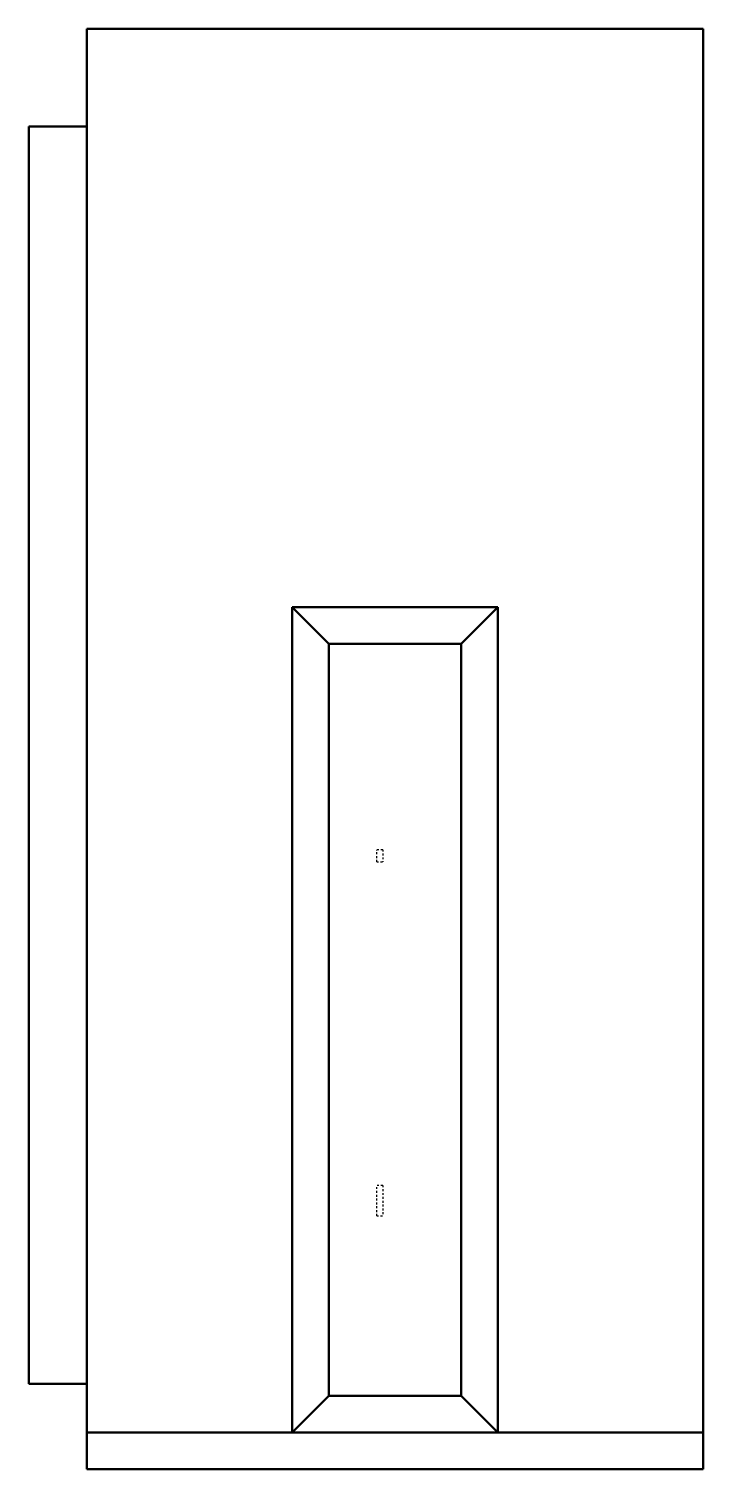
# Model space of a CAD drawing. Header units: millimetres. Extents: x -191 to 160, y 0 to 749.
import ezdxf

# ---------------------------------------------------------------- set-up
doc = ezdxf.new("R2010")
doc.units = ezdxf.units.MM
doc.linetypes.add('Dashed', pattern=[2, 1, -1])
doc.layers.add('AM_0', color=7, linetype='Continuous', lineweight=50)
doc.layers.add('AM_9', color=6, linetype='Dashed', lineweight=25)

# ---------------------------------------------------------------- blocks, each defined once
blk = doc.blocks.new('1_RKF24BVJU9_PART5_0_in_RKF24BVJU9_2')
at = {"layer": 'AM_0'}
for p, q in [((-160.3375, 0), (-160.3375, 19.05)), ((160.3375, 19.05), (160.3375, 0)), ((-160.3375, 0), (160.3375, 0))]:
    blk.add_line(p, q, dxfattribs=at)
blk = doc.blocks.new('2_RKF24BVJU9_PART4_0_in_RKF24BVJU9_2')
at = {"layer": 'AM_0'}
for p, q in [((-190.5, 44.45), (-190.5, 698.5)), ((-160.3375, 698.5), (-190.5, 698.5)), ((-190.5, 44.45), (-160.3375, 44.45))]:
    blk.add_line(p, q, dxfattribs=at)
blk = doc.blocks.new('3_RKF24BVJU9_PART3_0_in_RKF24BVJU9_2')
at = {"layer": 'AM_9'}
for p, q in [((-6.35, 322.2625), (-9.525, 322.2625)), ((-9.525, 315.9125), (-9.525, 322.2625)), ((-6.35, 322.2625), (-6.35, 315.9125)), ((-9.525, 315.9125), (-6.35, 315.9125))]:
    blk.add_line(p, q, dxfattribs=at)
blk = doc.blocks.new('4_RKF24BVJU9_PART2_0_in_RKF24BVJU9_2')
at = {"layer": 'AM_9'}
for p, q in [((-6.35, 147.6375), (-9.525, 147.6375)), ((-9.525, 131.7625), (-9.525, 147.6375)), ((-6.35, 147.6375), (-6.35, 131.7625)), ((-9.525, 131.7625), (-6.35, 131.7625))]:
    blk.add_line(p, q, dxfattribs=at)
blk = doc.blocks.new('5_RKF24BVJU9_PART1_0_in_RKF24BVJU9_2')
at = {"layer": 'AM_0'}
for p, q in [((-160.34, 749.3), (160.34, 749.3)), ((160.34, 19.05), (160.34, 749.3)), ((-160.34, 749.3), (-160.34, 19.05)), ((-53.45, 19.05), (-53.45, 448.47)), ((-53.45, 448.47), (53.45, 448.47)), ((-34.4, 429.42), (-53.45, 448.47)), ((53.45, 448.47), (34.4, 429.42)), ((53.45, 448.47), (53.45, 19.05)), ((-34.4, 429.42), (-34.4, 38.1)), ((34.4, 429.42), (-34.4, 429.42)), ((34.4, 38.1), (34.4, 429.42)), ((-53.45, 19.05), (-34.4, 38.1)), ((-34.4, 38.1), (34.4, 38.1)), ((53.45, 19.05), (34.4, 38.1)), ((160.34, 19.05), (-160.34, 19.05))]:
    blk.add_line(p, q, dxfattribs=at)

msp = doc.modelspace()

# ---------------------------------------------------------------- block references
for name in ['5_RKF24BVJU9_PART1_0_in_RKF24BVJU9_2', '2_RKF24BVJU9_PART4_0_in_RKF24BVJU9_2', '3_RKF24BVJU9_PART3_0_in_RKF24BVJU9_2', '4_RKF24BVJU9_PART2_0_in_RKF24BVJU9_2', '1_RKF24BVJU9_PART5_0_in_RKF24BVJU9_2']:
    msp.add_blockref(name, (0, 0))

doc.saveas('drawing.dxf')
